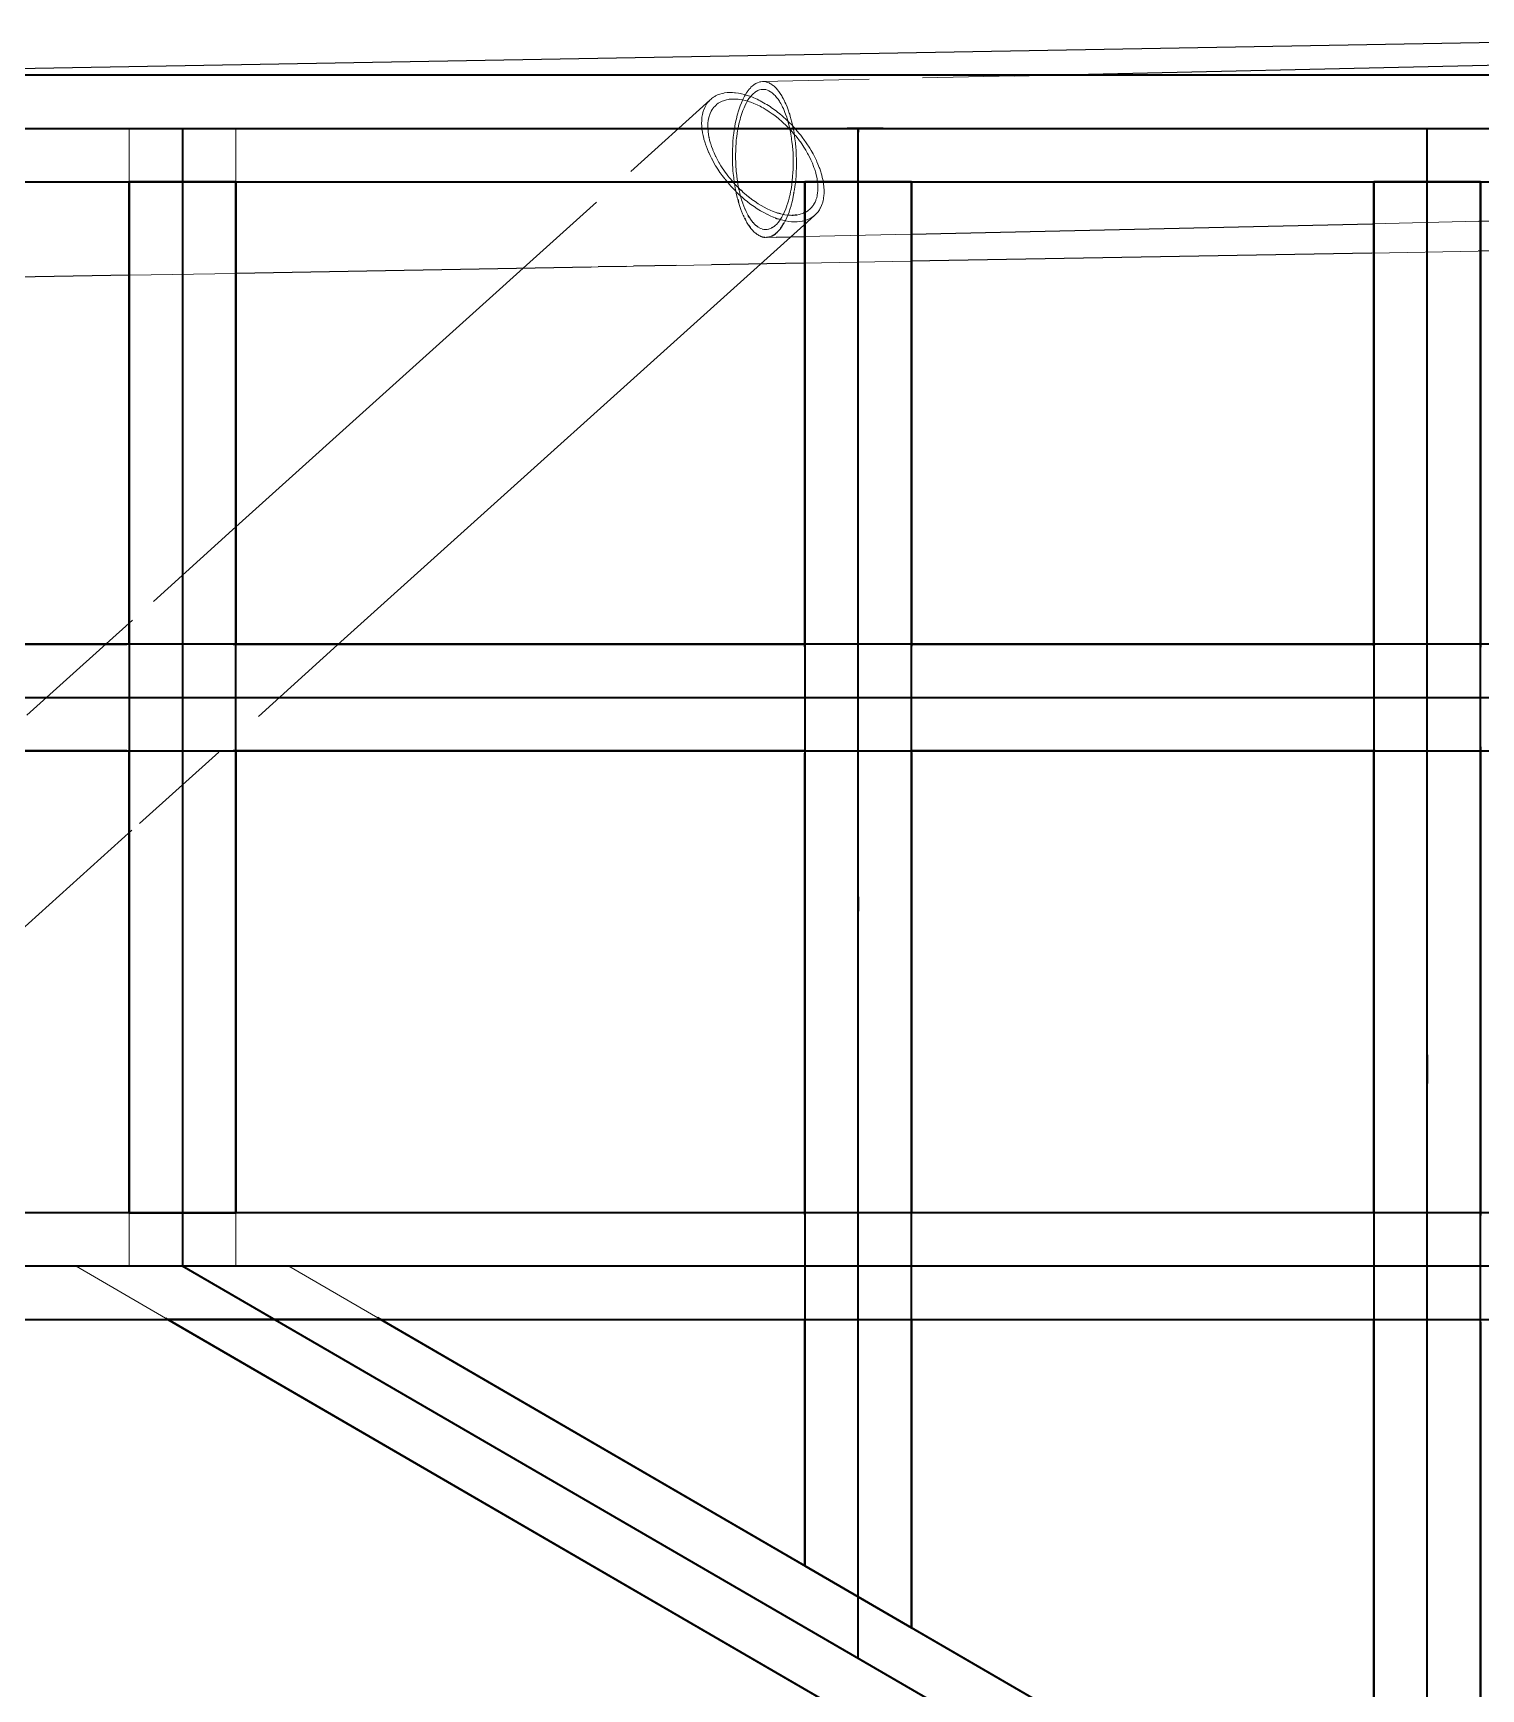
# Model space of a CAD drawing. Header units: millimetres. Extents: x -9090 to 11555, y -85309 to -79392.
# Drawn here: x -6716 to -4681, y -82194 to -79866 of the extents above; entities that cross this region are included whole.
import ezdxf

# ---------------------------------------------------------------- set-up
doc = ezdxf.new("R2010")
doc.units = ezdxf.units.MM
doc.linetypes.add('HIDDEN_50', pattern=[225, 150, -75])
for name, color, linetype, lineweight in [('PLATE_HIDDEN', 8, 'HIDDEN_50', 18), ('PLATE_VISIBLE', 7, 'Continuous', 35), ('PROFILE_HIDDEN', 9, 'HIDDEN_50', 18), ('PROFILE_VISIBLE', 4, 'Continuous', 25)]:
    doc.layers.add(name, color=color, linetype=linetype, lineweight=lineweight)

msp = doc.modelspace()

# ---------------------------------------------------------------- linework, layer by layer
at = {"layer": 'PLATE_HIDDEN'}
for p, q in [((-5571, -80000), (-7377.1, -80000)), ((-5571.7, -80000), (-7368.4, -80000)), ((-7368.4, -80000), (-5571.7, -80000)), ((-6581.3, -80075), (-6581.3, -80000)), ((-6581.3, -80000), (-6431.3, -80000)), ((-6506.3, -81438.3), (-6506.3, -80000)), ((-6431.3, -80000), (-6431.3, -80075)), ((-5556.3, -80005), (-5556.3, -81080.7)), ((-3755, -80000), (-5521.8, -80000)), ((-5521.8, -80000), (-3755, -80000)), ((-3755, -80000), (-5521.1, -80000)), ((-4756.3, -80000), (-4756.3, -81302.9)), ((-6579.8, -80075), (-6430.1, -80075)), ((-6584.6, -80725), (-6434.9, -80725)), ((-6581.3, -80875), (-6581.3, -80725)), ((-6431.3, -80725), (-6431.3, -80875)), ((-5631.3, -80878.4), (-5631.3, -80728.7)), ((-5631.3, -80729.7), (-5631.3, -80870.3)), ((-5481.3, -80727.8), (-5481.3, -80877.3)), ((-5481.3, -80870.3), (-5481.3, -80729.7)), ((-4831.3, -80876.9), (-4831.3, -80727.5)), ((-4829.6, -80725), (-4680.3, -80725)), ((-4681.3, -80729.4), (-4681.3, -80869.3)), ((-5913.3, -80800), (-7413.3, -80800)), ((-3755, -80800), (-5913.3, -80800)), ((-6434.9, -80875), (-6584.6, -80875)), ((-4680.3, -80875), (-4829.6, -80875)), ((-5556.3, -81100.6), (-5556.3, -82151.5)), ((-4756.3, -81342.9), (-4756.3, -82615.9)), ((-6506.3, -81600), (-6506.3, -81438.3)), ((-4831.3, -81673.8), (-4831.3, -81524.3)), ((-6581.3, -81600), (-6581.3, -81525)), ((-6430.1, -81525), (-6569.8, -81525)), ((-6431.3, -81525), (-6431.3, -81600)), ((-5481.8, -81525), (-5631.6, -81525)), ((-5631.3, -81676.9), (-5631.3, -81527.2)), ((-5481.3, -81525.2), (-5481.3, -81674.7)), ((-4683.3, -81525), (-4833, -81525)), ((-4681.3, -81528.6), (-4681.3, -81678.5)), ((-7413.3, -81600), (-3755, -81600)), ((-3755, -81600), (-7413.3, -81600)), ((-7413.3, -81600), (-3755, -81600)), ((-6655.7, -81600), (-6530.3, -81672.8)), ((-6356.9, -81600), (-6655.7, -81600)), ((-6431.3, -81600), (-6581.3, -81600)), ((-6506.3, -81600), (-5154.1, -82385)), ((-6231.7, -81672.7), (-6356.9, -81600)), ((-6519.9, -81675), (-6230.5, -81675)), ((-5631.6, -81675), (-5481.8, -81675)), ((-4833, -81675), (-4683.3, -81675))]:
    msp.add_line(p, q, dxfattribs=at)
at = {"layer": 'PLATE_VISIBLE'}
for p, q in [((-3750, -79925), (-7413.3, -79925)), ((-3750, -79925), (-7338.3, -79925)), ((-7451.9, -80000), (-3748.9, -80000)), ((-6506.3, -80000), (-6506.3, -81438.3)), ((-5521.8, -80000), (-5571.7, -80000)), ((-5571.7, -80000), (-5521.8, -80000)), ((-5521.1, -80000), (-5571, -80000)), ((-5556.3, -82151.5), (-5556.3, -80000)), ((-5556.3, -80000), (-5556.3, -80005)), ((-4756.3, -82615.9), (-4756.3, -80000)), ((-7338.3, -80075), (-3750, -80075)), ((-7298.5, -80075), (-6579.8, -80075)), ((-6431.3, -80075), (-6581.3, -80075)), ((-6581.3, -80075), (-6581.3, -81525)), ((-6581.3, -80725), (-6581.3, -80075)), ((-6431.3, -81525), (-6431.3, -80075)), ((-6431.3, -80075), (-6431.3, -80725)), ((-6430.1, -80075), (-3750, -80075)), ((-5631.3, -80728.7), (-5631.3, -80075)), ((-5631.3, -80075), (-5481.3, -80075)), ((-5481.3, -80075), (-5631.3, -80075)), ((-5631.3, -80075), (-5631.3, -82021.2)), ((-5481.3, -80075), (-5481.3, -80727.8)), ((-5481.3, -82108.3), (-5481.3, -80075)), ((-4831.3, -80727.5), (-4831.3, -80075)), ((-4831.3, -80075), (-4681.3, -80075)), ((-4681.3, -80075), (-4831.3, -80075)), ((-4831.3, -80075), (-4831.3, -82485.6)), ((-4681.3, -80075), (-4681.3, -80729.4)), ((-4681.3, -82572.7), (-4681.3, -80075)), ((-3750, -80725), (-7338.3, -80725)), ((-7338.3, -80725), (-6584.6, -80725)), ((-6434.9, -80725), (-5631.3, -80725)), ((-5631.3, -80725), (-5631.3, -80729.7)), ((-5481.3, -80729.7), (-5481.3, -80725)), ((-5481.3, -80725), (-4829.6, -80725)), ((-7413.3, -80800), (-5913.3, -80800)), ((-5913.3, -80800), (-3750, -80800)), ((-5631.3, -80870.3), (-5631.3, -80875)), ((-5481.3, -80875), (-5481.3, -80870.3)), ((-4681.3, -80869.3), (-4681.3, -81528.6)), ((-7338.3, -80875), (-3750, -80875)), ((-6584.6, -80875), (-7338.3, -80875)), ((-6581.3, -81525), (-6581.3, -80875)), ((-5631.3, -80875), (-6434.9, -80875)), ((-6431.3, -80875), (-6431.3, -81525)), ((-5631.3, -81527.2), (-5631.3, -80878.4)), ((-4829.6, -80875), (-5481.3, -80875)), ((-5481.3, -80877.3), (-5481.3, -81525.2)), ((-4831.3, -81524.3), (-4831.3, -80876.9)), ((-5556.3, -81080.7), (-5556.3, -81100.6)), ((-4756.3, -81302.9), (-4756.3, -81342.9)), ((-6506.3, -81438.3), (-6506.3, -81600)), ((-3750, -81525), (-7338.3, -81525)), ((-6569.8, -81525), (-7278.5, -81525)), ((-6581.3, -81525), (-6431.3, -81525)), ((-5631.6, -81525), (-6430.1, -81525)), ((-4833, -81525), (-5481.8, -81525)), ((-3750, -81525), (-4683.3, -81525)), ((-3748.9, -81600), (-7413.3, -81600)), ((-3750, -83200), (-6506.3, -81600)), ((-7413.3, -81675), (-6519.9, -81675)), ((-7338.3, -81675), (-3750, -81675)), ((-6530.3, -81672.8), (-3750, -83286.7)), ((-6526.5, -81675), (-3750, -83286.7)), ((-6227.7, -81675), (-6526.5, -81675)), ((-3750, -83113.3), (-6231.7, -81672.7)), ((-6230.5, -81675), (-5631.6, -81675)), ((-3750, -83113.3), (-6227.7, -81675)), ((-5631.3, -82021.2), (-5631.3, -81676.9)), ((-5481.8, -81675), (-4833, -81675)), ((-5481.3, -81674.7), (-5481.3, -82108.3)), ((-4831.3, -82485.6), (-4831.3, -81673.8)), ((-4683.3, -81675), (-3750, -81675)), ((-4681.3, -81678.5), (-4681.3, -82572.7)), ((-5481.3, -82108.3), (-5631.3, -82021.2)), ((-5631.3, -82021.2), (-5481.3, -82108.3))]:
    msp.add_line(p, q, dxfattribs=at)
at = {"layer": 'PROFILE_HIDDEN'}
for p, q in [((-5704.8, -79940), (-5707, -79942)), ((-5703.6, -79939), (-5704.8, -79940)), ((-5702.6, -79938.2), (-5703.6, -79939)), ((-5700.3, -79936.8), (-5702.6, -79938.2)), ((-5699.1, -79936.1), (-5700.3, -79936.8)), ((-5698, -79935.6), (-5699.1, -79936.1)), ((-5695.7, -79934.7), (-5698, -79935.6)), ((-5694.4, -79934.4), (-5695.7, -79934.7)), ((-5693.3, -79934.2), (-5694.4, -79934.4)), ((-5690.9, -79933.9), (-5693.3, -79934.2)), ((-5690.9, -79933.9), (-5336.7, -79926)), ((-5689.7, -79933.9), (-5690.9, -79933.9)), ((-5688.5, -79934), (-5689.7, -79933.9)), ((-5686.2, -79934.3), (-5688.5, -79934)), ((-5685, -79934.6), (-5686.2, -79934.3)), ((-5683.8, -79935), (-5685, -79934.6)), ((-5681.4, -79935.9), (-5683.8, -79935)), ((-5680.3, -79936.5), (-5681.4, -79935.9)), ((-5679.1, -79937.2), (-5680.3, -79936.5)), ((-5676.8, -79938.8), (-5679.1, -79937.2)), ((-5675.7, -79939.6), (-5676.8, -79938.8)), ((-5674.5, -79940.6), (-5675.7, -79939.6)), ((-5672.2, -79942.8), (-5674.5, -79940.6)), ((-5764.7, -79959.9), (-5924.1, -80103.5)), ((-5767.5, -79963.1), (-5768.9, -79964.9)), ((-5766.9, -79962.3), (-5767.5, -79963.1)), ((-5764.7, -79959.9), (-5766.9, -79962.3)), ((-5763.1, -79958.5), (-5764.7, -79959.9)), ((-5762.3, -79957.8), (-5763.1, -79958.5)), ((-5759.7, -79955.9), (-5762.3, -79957.8)), ((-5757.9, -79954.8), (-5759.7, -79955.9)), ((-5757, -79954.2), (-5757.9, -79954.8)), ((-5754, -79952.8), (-5757, -79954.2)), ((-5755.3, -79966.2), (-5752.9, -79964.4)), ((-5752, -79952), (-5754, -79952.8)), ((-5752.9, -79964.4), (-5751.1, -79963.3)), ((-5750.9, -79951.6), (-5752, -79952)), ((-5751.1, -79963.3), (-5750.2, -79962.8)), ((-5747.5, -79950.6), (-5750.9, -79951.6)), ((-5750.2, -79962.8), (-5747.4, -79961.5)), ((-5745.3, -79950.2), (-5747.5, -79950.6)), ((-5747.4, -79961.5), (-5745.5, -79960.8)), ((-5745.5, -79960.8), (-5744.4, -79960.4)), ((-5744.1, -79949.9), (-5745.3, -79950.2)), ((-5744.4, -79960.4), (-5741.3, -79959.5)), ((-5740.5, -79949.5), (-5744.1, -79949.9)), ((-5741.3, -79959.5), (-5739.2, -79959.1)), ((-5738.1, -79949.4), (-5740.5, -79949.5)), ((-5739.2, -79959.1), (-5737.9, -79958.9)), ((-5736.7, -79949.3), (-5738.1, -79949.4)), ((-5737.9, -79958.9), (-5734.5, -79958.6)), ((-5732.8, -79949.4), (-5736.7, -79949.3)), ((-5734.5, -79958.6), (-5732.3, -79958.5)), ((-5730.4, -79949.6), (-5732.8, -79949.4)), ((-5732.3, -79958.5), (-5730.9, -79958.5)), ((-5730.9, -79958.5), (-5727.1, -79958.6)), ((-5728.8, -79949.7), (-5730.4, -79949.6)), ((-5724.7, -79950.3), (-5728.8, -79949.7)), ((-5727.1, -79958.6), (-5724.9, -79958.8)), ((-5724.9, -79958.8), (-5723.3, -79959)), ((-5722.2, -79950.8), (-5724.7, -79950.3)), ((-5723.3, -79959), (-5719.4, -79959.7)), ((-5720.5, -79951.1), (-5722.2, -79950.8)), ((-5720.5, -79963.8), (-5722.1, -79967.9)), ((-5716.2, -79952.2), (-5720.5, -79951.1)), ((-5719.4, -79961.4), (-5720.5, -79963.8)), ((-5719.4, -79959.7), (-5717, -79960.2)), ((-5718.8, -79959.9), (-5719.4, -79961.4)), ((-5717, -79956.3), (-5718.8, -79959.9)), ((-5715.9, -79954.3), (-5717, -79956.3)), ((-5717, -79960.2), (-5715.3, -79960.6)), ((-5713.7, -79952.9), (-5716.2, -79952.2)), ((-5715.1, -79952.9), (-5715.9, -79954.3)), ((-5715.3, -79960.6), (-5711.2, -79961.7)), ((-5715.2, -79967.2), (-5713.5, -79963.9)), ((-5713.2, -79949.8), (-5715.1, -79952.9)), ((-5711.8, -79953.5), (-5713.7, -79952.9)), ((-5713.5, -79963.9), (-5712.4, -79962)), ((-5712, -79948.1), (-5713.2, -79949.8)), ((-5712.4, -79962), (-5711.7, -79960.7)), ((-5711.2, -79946.9), (-5712, -79948.1)), ((-5707.4, -79955.1), (-5711.8, -79953.5)), ((-5711.7, -79960.7), (-5709.8, -79957.9)), ((-5709.1, -79944.3), (-5711.2, -79946.9)), ((-5711.2, -79961.7), (-5708.9, -79962.5)), ((-5709.8, -79957.9), (-5708.7, -79956.4)), ((-5707.9, -79943), (-5709.1, -79944.3)), ((-5708.9, -79962.5), (-5707, -79963.1)), ((-5708.7, -79956.4), (-5707.9, -79955.3)), ((-5707, -79942), (-5707.9, -79943)), ((-5707.9, -79955.3), (-5705.9, -79953)), ((-5704.9, -79956), (-5707.4, -79955.1)), ((-5707, -79963.1), (-5702.8, -79964.7)), ((-5705.9, -79953), (-5704.7, -79951.9)), ((-5702.9, -79956.9), (-5704.9, -79956)), ((-5704.7, -79951.9), (-5703.8, -79951)), ((-5703.8, -79951), (-5701.7, -79949.2)), ((-5698.4, -79958.9), (-5702.9, -79956.9)), ((-5701.7, -79949.2), (-5700.5, -79948.4)), ((-5700.5, -79948.4), (-5699.6, -79947.8)), ((-5699.6, -79947.8), (-5697.4, -79946.6)), ((-5696, -79960.1), (-5698.4, -79958.9)), ((-5697.4, -79946.6), (-5696.2, -79946.1)), ((-5696.2, -79946.1), (-5695.2, -79945.7)), ((-5693.9, -79961.1), (-5696, -79960.1)), ((-5695.2, -79945.7), (-5692.9, -79945.2)), ((-5689.3, -79963.6), (-5693.9, -79961.1)), ((-5692.9, -79945.2), (-5691.8, -79945)), ((-5691.8, -79945), (-5690.7, -79944.9)), ((-5690.7, -79944.9), (-5688.4, -79945)), ((-5687, -79965), (-5689.3, -79963.6)), ((-5688.4, -79945), (-5687.3, -79945.1)), ((-5687.3, -79945.1), (-5686.2, -79945.3)), ((-5686.2, -79945.3), (-5683.9, -79946)), ((-5683.9, -79946), (-5682.9, -79946.4)), ((-5682.9, -79946.4), (-5681.7, -79946.9)), ((-5681.7, -79946.9), (-5679.5, -79948.2)), ((-5679.5, -79948.2), (-5678.5, -79948.9)), ((-5678.5, -79948.9), (-5677.3, -79949.7)), ((-5677.3, -79949.7), (-5675.2, -79951.6)), ((-5675.2, -79951.6), (-5674.2, -79952.5)), ((-5674.2, -79952.5), (-5673, -79953.7)), ((-5673, -79953.7), (-5671, -79956.1)), ((-5671.3, -79943.8), (-5672.2, -79942.8)), ((-5670, -79945.2), (-5671.3, -79943.8)), ((-5671, -79956.1), (-5670.1, -79957.2)), ((-5670.1, -79957.2), (-5669, -79958.8)), ((-5667.9, -79947.9), (-5670, -79945.2)), ((-5669, -79958.8), (-5667, -79961.7)), ((-5667, -79949.1), (-5667.9, -79947.9)), ((-5665.8, -79950.8), (-5667, -79949.1)), ((-5667, -79961.7), (-5666.2, -79963)), ((-5666.2, -79963), (-5665.1, -79964.9)), ((-5663.8, -79954), (-5665.8, -79950.8)), ((-5663, -79955.4), (-5663.8, -79954)), ((-5661.8, -79957.5), (-5663, -79955.4)), ((-5659.9, -79961.2), (-5661.8, -79957.5)), ((-5659.2, -79962.7), (-5659.9, -79961.2)), ((-5658.1, -79965.1), (-5659.2, -79962.7)), ((-5775.9, -79984.4), (-5776.2, -79988.3)), ((-5775.4, -79981.7), (-5775.9, -79984.4)), ((-5775.3, -79980.7), (-5775.4, -79981.7)), ((-5774.5, -79977.2), (-5775.3, -79980.7)), ((-5773.7, -79974.7), (-5774.5, -79977.2)), ((-5773.4, -79973.8), (-5773.7, -79974.7)), ((-5772.1, -79970.6), (-5773.4, -79973.8)), ((-5771, -79968.5), (-5772.1, -79970.6)), ((-5770.6, -79967.6), (-5771, -79968.5)), ((-5768.9, -79964.9), (-5770.6, -79967.6)), ((-5767.1, -79988.4), (-5766.4, -79985)), ((-5766.4, -79985), (-5765.7, -79982.6)), ((-5765.7, -79982.6), (-5765.5, -79981.7)), ((-5765.5, -79981.7), (-5764.3, -79978.6)), ((-5764.3, -79978.6), (-5763.4, -79976.5)), ((-5763.4, -79976.5), (-5763, -79975.7)), ((-5763, -79975.7), (-5761.4, -79973)), ((-5761.4, -79973), (-5760.1, -79971.3)), ((-5760.1, -79971.3), (-5759.6, -79970.5)), ((-5759.6, -79970.5), (-5757.5, -79968.3)), ((-5757.5, -79968.3), (-5756, -79966.9)), ((-5756, -79966.9), (-5755.3, -79966.2)), ((-5727.5, -79986.2), (-5727.9, -79987.9)), ((-5726.3, -79981.3), (-5727.5, -79986.2)), ((-5725.5, -79978.3), (-5726.3, -79981.3)), ((-5725, -79976.7), (-5725.5, -79978.3)), ((-5723.6, -79972.2), (-5725, -79976.7)), ((-5722.6, -79969.5), (-5723.6, -79972.2)), ((-5723.6, -79991.9), (-5722.4, -79987.3)), ((-5722.1, -79967.9), (-5722.6, -79969.5)), ((-5722.4, -79987.3), (-5721.6, -79984.4)), ((-5721.6, -79984.4), (-5721.2, -79982.9)), ((-5721.2, -79982.9), (-5719.8, -79978.6)), ((-5719.8, -79978.6), (-5718.9, -79976.1)), ((-5718.9, -79976.1), (-5718.4, -79974.6)), ((-5718.4, -79974.6), (-5716.8, -79970.8)), ((-5716.8, -79970.8), (-5715.8, -79968.6)), ((-5715.8, -79968.6), (-5715.2, -79967.2)), ((-5702.8, -79964.7), (-5700.5, -79965.8)), ((-5700.5, -79965.8), (-5698.5, -79966.6)), ((-5698.5, -79966.6), (-5694.3, -79968.7)), ((-5694.3, -79968.7), (-5692, -79969.9)), ((-5692, -79969.9), (-5690, -79971)), ((-5690, -79971), (-5685.7, -79973.5)), ((-5684.8, -79966.3), (-5687, -79965)), ((-5685.7, -79973.5), (-5683.5, -79974.9)), ((-5680.2, -79969.2), (-5684.8, -79966.3)), ((-5683.5, -79974.9), (-5681.4, -79976.3)), ((-5681.4, -79976.3), (-5677.1, -79979.2)), ((-5678, -79970.8), (-5680.2, -79969.2)), ((-5675.8, -79972.3), (-5678, -79970.8)), ((-5677.1, -79979.2), (-5675, -79980.7)), ((-5671.3, -79975.6), (-5675.8, -79972.3)), ((-5675, -79980.7), (-5672.9, -79982.3)), ((-5672.9, -79982.3), (-5668.7, -79985.6)), ((-5669.2, -79977.3), (-5671.3, -79975.6)), ((-5666.9, -79979), (-5669.2, -79977.3)), ((-5668.7, -79985.6), (-5666.8, -79987.3)), ((-5662.6, -79982.7), (-5666.9, -79979)), ((-5666.8, -79987.3), (-5664.6, -79989.1)), ((-5665.1, -79964.9), (-5663.3, -79968.3)), ((-5663.3, -79968.3), (-5662.6, -79969.7)), ((-5662.6, -79969.7), (-5661.5, -79972)), ((-5660.6, -79984.5), (-5662.6, -79982.7)), ((-5661.5, -79972), (-5659.9, -79975.8)), ((-5658.3, -79986.5), (-5660.6, -79984.5)), ((-5659.9, -79975.8), (-5659.3, -79977.4)), ((-5659.3, -79977.4), (-5658.3, -79979.9)), ((-5658.3, -79979.9), (-5656.8, -79984.2)), ((-5654.1, -79990.4), (-5658.3, -79986.5)), ((-5656.3, -79969.3), (-5658.1, -79965.1)), ((-5656.8, -79984.2), (-5656.3, -79985.8)), ((-5655.7, -79970.9), (-5656.3, -79969.3)), ((-5656.3, -79985.8), (-5655.4, -79988.7)), ((-5654.7, -79973.6), (-5655.7, -79970.9)), ((-5653.1, -79978.2), (-5654.7, -79973.6)), ((-5652.6, -79979.8), (-5653.1, -79978.2)), ((-5651.7, -79982.9), (-5652.6, -79979.8)), ((-5650.3, -79987.8), (-5651.7, -79982.9)), ((-5649.9, -79989.5), (-5650.3, -79987.8)), ((-5776.3, -79989.3), (-5776.4, -79992.3)), ((-5776.4, -79992.3), (-5776.2, -79996.5)), ((-5776.2, -79988.3), (-5776.3, -79989.3)), ((-5776.2, -79996.5), (-5776.1, -79997.4)), ((-5776.1, -79997.4), (-5775.9, -80000.7)), ((-5775.9, -80000.7), (-5775.2, -80005.1)), ((-5775.2, -80005.1), (-5775.1, -80006)), ((-5775.1, -80006), (-5774.4, -80009.6)), ((-5774.4, -80009.6), (-5773.3, -80014.2)), ((-5767.7, -79995.8), (-5767.5, -79992)), ((-5767.7, -79996.6), (-5767.7, -79995.8)), ((-5767.7, -79999.6), (-5767.7, -79996.6)), ((-5767.4, -80003.6), (-5767.7, -79999.6)), ((-5767.5, -79992), (-5767.2, -79989.3)), ((-5767.3, -80004.5), (-5767.4, -80003.6)), ((-5766.9, -80007.8), (-5767.3, -80004.5)), ((-5767.2, -79989.3), (-5767.1, -79988.4)), ((-5766.1, -80012), (-5766.9, -80007.8)), ((-5731.4, -80008.7), (-5731.9, -80012.5)), ((-5731.2, -80007), (-5731.4, -80008.7)), ((-5730.5, -80001.6), (-5731.2, -80007)), ((-5729.9, -79998), (-5730.5, -80001.6)), ((-5729.6, -79996.3), (-5729.9, -79998)), ((-5728.6, -79991.2), (-5729.6, -79996.3)), ((-5727.9, -79987.9), (-5728.6, -79991.2)), ((-5727, -80011.6), (-5726.3, -80006.5)), ((-5726.3, -80006.5), (-5725.8, -80003.1)), ((-5725.8, -80003.1), (-5725.5, -80001.5)), ((-5725.5, -80001.5), (-5724.6, -79996.6)), ((-5724.6, -79996.6), (-5723.9, -79993.4)), ((-5723.9, -79993.4), (-5723.6, -79991.9)), ((-5664.6, -79989.1), (-5660.6, -79992.7)), ((-5660.6, -79992.7), (-5658.8, -79994.4)), ((-5658.8, -79994.4), (-5656.7, -79996.5)), ((-5656.7, -79996.5), (-5652.8, -80000.4)), ((-5655.4, -79988.7), (-5654.2, -79993.3)), ((-5654.2, -79993.3), (-5653.8, -79994.9)), ((-5652.3, -79992.3), (-5654.1, -79990.4)), ((-5653.8, -79994.9), (-5653, -79998.1)), ((-5653, -79998.1), (-5651.9, -80003.1)), ((-5652.8, -80000.4), (-5651.2, -80002.2)), ((-5650, -79994.5), (-5652.3, -79992.3)), ((-5651.9, -80003.1), (-5651.6, -80004.7)), ((-5651.6, -80004.7), (-5650.9, -80008.1)), ((-5651.2, -80002.2), (-5649.1, -80004.4)), ((-5650.9, -80008.1), (-5650.1, -80013.3)), ((-5646.1, -79998.7), (-5650, -79994.5)), ((-5649.1, -79992.9), (-5649.9, -79989.5)), ((-5648, -79998.1), (-5649.1, -79992.9)), ((-5649.1, -80004.4), (-5645.6, -80008.6)), ((-5647.6, -79999.8), (-5648, -79998.1)), ((-5646.9, -80003.4), (-5647.6, -79999.8)), ((-5646, -80008.8), (-5646.9, -80003.4)), ((-5644.4, -80000.6), (-5646.1, -79998.7)), ((-5645.8, -80010.5), (-5646, -80008.8)), ((-5645.2, -80014.4), (-5645.8, -80010.5)), ((-5645.6, -80008.6), (-5644.1, -80010.4)), ((-5642.3, -80003.1), (-5644.4, -80000.6)), ((-5644.1, -80010.4), (-5642.1, -80012.8)), ((-5638.6, -80007.5), (-5642.3, -80003.1)), ((-5637.1, -80009.4), (-5638.6, -80007.5)), ((-5635, -80012), (-5637.1, -80009.4)), ((-5773.3, -80014.2), (-5773.1, -80015)), ((-5773.1, -80015), (-5772, -80018.8)), ((-5772, -80018.8), (-5770.5, -80023.5)), ((-5770.5, -80023.5), (-5770.2, -80024.3)), ((-5770.2, -80024.3), (-5768.7, -80028.2)), ((-5768.7, -80028.2), (-5766.7, -80033)), ((-5766.7, -80033), (-5766.4, -80033.7)), ((-5766.4, -80033.7), (-5764.5, -80037.8)), ((-5765.9, -80012.8), (-5766.1, -80012)), ((-5765.1, -80016.3), (-5765.9, -80012.8)), ((-5763.9, -80020.7), (-5765.1, -80016.3)), ((-5763.6, -80021.5), (-5763.9, -80020.7)), ((-5762.4, -80025.1), (-5763.6, -80021.5)), ((-5760.8, -80029.6), (-5762.4, -80025.1)), ((-5760.5, -80030.3), (-5760.8, -80029.6)), ((-5758.9, -80034.1), (-5760.5, -80030.3)), ((-5756.8, -80038.7), (-5758.9, -80034.1)), ((-5733, -80031), (-5733.1, -80035.2)), ((-5732.7, -80023.8), (-5733, -80029.5)), ((-5733, -80029.5), (-5733, -80031)), ((-5732.5, -80019.7), (-5732.7, -80023.8)), ((-5732.4, -80018.1), (-5732.5, -80019.7)), ((-5731.9, -80012.5), (-5732.4, -80018.1)), ((-5728.6, -80034.4), (-5728.5, -80033)), ((-5728.5, -80033), (-5728.4, -80027.6)), ((-5728.4, -80027.6), (-5728.1, -80023.7)), ((-5728.1, -80023.7), (-5728, -80022.2)), ((-5728, -80022.2), (-5727.6, -80016.9)), ((-5727.6, -80016.9), (-5727.2, -80013.2)), ((-5727.2, -80013.2), (-5727, -80011.6)), ((-5650.1, -80013.3), (-5649.9, -80014.8)), ((-5649.9, -80014.8), (-5649.4, -80018.5)), ((-5649.4, -80018.5), (-5648.8, -80023.9)), ((-5648.8, -80023.9), (-5648.6, -80025.4)), ((-5648.6, -80025.4), (-5648.3, -80029.3)), ((-5648.3, -80029.3), (-5647.9, -80034.7)), ((-5644.6, -80020), (-5645.2, -80014.4)), ((-5644.4, -80021.6), (-5644.6, -80020)), ((-5644, -80025.7), (-5644.4, -80021.6)), ((-5643.6, -80031.4), (-5644, -80025.7)), ((-5643.5, -80032.9), (-5643.6, -80031.4)), ((-5643.3, -80037.2), (-5643.5, -80032.9)), ((-5642.1, -80012.8), (-5638.8, -80017.1)), ((-5638.8, -80017.1), (-5637.6, -80018.9)), ((-5637.6, -80018.9), (-5635.7, -80021.5)), ((-5635.7, -80021.5), (-5632.7, -80026)), ((-5631.6, -80016.6), (-5635, -80012)), ((-5632.7, -80026), (-5631.6, -80027.7)), ((-5630.3, -80018.5), (-5631.6, -80016.6)), ((-5631.6, -80027.7), (-5629.9, -80030.5)), ((-5628.4, -80021.3), (-5630.3, -80018.5)), ((-5629.9, -80030.5), (-5627.3, -80035)), ((-5625.3, -80026), (-5628.4, -80021.3)), ((-5624.2, -80027.8), (-5625.3, -80026)), ((-5622.4, -80030.8), (-5624.2, -80027.8)), ((-5619.7, -80035.5), (-5622.4, -80030.8)), ((-5764.5, -80037.8), (-5762.2, -80042.6)), ((-5762.2, -80042.6), (-5761.8, -80043.2)), ((-5761.8, -80043.2), (-5759.6, -80047.4)), ((-5759.6, -80047.4), (-5756.8, -80052.2)), ((-5756.5, -80039.3), (-5756.8, -80038.7)), ((-5756.8, -80052.2), (-5756.4, -80052.7)), ((-5754.5, -80043.2), (-5756.5, -80039.3)), ((-5756.4, -80052.7), (-5753.8, -80056.9)), ((-5752, -80047.8), (-5754.5, -80043.2)), ((-5753.8, -80056.9), (-5750.6, -80061.6)), ((-5751.6, -80048.3), (-5752, -80047.8)), ((-5749.3, -80052.3), (-5751.6, -80048.3)), ((-5746.4, -80056.8), (-5749.3, -80052.3)), ((-5746.1, -80057.2), (-5746.4, -80056.8)), ((-5743.3, -80061.2), (-5746.1, -80057.2)), ((-5733.1, -80035.2), (-5733.1, -80041)), ((-5733.1, -80041), (-5733.1, -80042.5)), ((-5733.1, -80042.5), (-5733, -80046.8)), ((-5733, -80046.8), (-5732.8, -80052.6)), ((-5732.8, -80052.6), (-5732.7, -80053.9)), ((-5732.7, -80053.9), (-5732.4, -80058.3)), ((-5728.6, -80038.5), (-5728.6, -80034.4)), ((-5728.6, -80043.9), (-5728.6, -80038.5)), ((-5728.5, -80045.3), (-5728.6, -80043.9)), ((-5728.4, -80049.4), (-5728.5, -80045.3)), ((-5728.1, -80054.9), (-5728.4, -80049.4)), ((-5728, -80056.1), (-5728.1, -80054.9)), ((-5727.7, -80060.3), (-5728, -80056.1)), ((-5647.9, -80034.7), (-5647.9, -80036.2)), ((-5647.9, -80036.2), (-5647.7, -80040.2)), ((-5647.7, -80056.6), (-5647.8, -80057.8)), ((-5647.7, -80040.2), (-5647.6, -80045.7)), ((-5647.6, -80051.1), (-5647.7, -80056.6)), ((-5647.6, -80045.7), (-5647.6, -80047)), ((-5647.6, -80047), (-5647.6, -80051.1)), ((-5643.1, -80042.9), (-5643.3, -80037.2)), ((-5643.3, -80060.2), (-5643.1, -80055.8)), ((-5643.1, -80044.4), (-5643.1, -80042.9)), ((-5643, -80048.7), (-5643.1, -80044.4)), ((-5643.1, -80054.5), (-5643, -80048.7)), ((-5643.1, -80055.8), (-5643.1, -80054.5)), ((-5627.3, -80035), (-5626.4, -80036.7)), ((-5626.4, -80036.7), (-5624.9, -80039.6)), ((-5624.9, -80039.6), (-5622.7, -80044.1)), ((-5622.7, -80044.1), (-5622, -80045.7)), ((-5622, -80045.7), (-5620.7, -80048.7)), ((-5620.7, -80048.7), (-5618.9, -80053.2)), ((-5618.8, -80037.3), (-5619.7, -80035.5)), ((-5618.9, -80053.2), (-5618.4, -80054.7)), ((-5617.2, -80040.3), (-5618.8, -80037.3)), ((-5618.4, -80054.7), (-5617.4, -80057.6)), ((-5617.4, -80057.6), (-5616, -80062.1)), ((-5614.9, -80045.1), (-5617.2, -80040.3)), ((-5614.2, -80046.8), (-5614.9, -80045.1)), ((-5612.8, -80049.9), (-5614.2, -80046.8)), ((-5610.9, -80054.7), (-5612.8, -80049.9)), ((-5610.4, -80056.3), (-5610.9, -80054.7)), ((-5609.3, -80059.4), (-5610.4, -80056.3)), ((-5750.6, -80061.6), (-5750.3, -80062.1)), ((-5750.3, -80062.1), (-5747.3, -80066.2)), ((-5747.3, -80066.2), (-5743.8, -80070.8)), ((-5743.5, -80071.2), (-5740.2, -80075.3)), ((-5740.1, -80065.6), (-5743.3, -80061.2)), ((-5740.2, -80075.3), (-5736.4, -80079.7)), ((-5736.8, -80069.9), (-5739.8, -80065.9)), ((-5733.2, -80074), (-5736.8, -80069.9)), ((-5736.2, -80080), (-5732.5, -80083.9)), ((-5729.6, -80078.1), (-5733, -80074.3)), ((-5732.4, -80058.3), (-5731.9, -80064)), ((-5731.9, -80064), (-5731.8, -80065.3)), ((-5731.8, -80065.3), (-5731.3, -80069.7)), ((-5731.3, -80069.7), (-5730.6, -80075.3)), ((-5730.6, -80075.3), (-5730.4, -80076.4)), ((-5730.4, -80076.4), (-5729.7, -80080.7)), ((-5729.7, -80080.7), (-5728.7, -80086.1)), ((-5725.8, -80082.1), (-5729.6, -80078.1)), ((-5727.1, -80065.7), (-5727.7, -80060.3)), ((-5727, -80066.8), (-5727.1, -80065.7)), ((-5726.5, -80071), (-5727, -80066.8)), ((-5725.7, -80076.2), (-5726.5, -80071)), ((-5725.5, -80077.2), (-5725.7, -80076.2)), ((-5724.8, -80081.3), (-5725.5, -80077.2)), ((-5649.6, -80078.8), (-5650.2, -80082.9)), ((-5649.5, -80077.8), (-5649.6, -80078.8)), ((-5648.9, -80072.6), (-5649.5, -80077.8)), ((-5648.5, -80068.4), (-5648.9, -80072.6)), ((-5648.4, -80067.3), (-5648.5, -80068.4)), ((-5648, -80062), (-5648.4, -80067.3)), ((-5647.8, -80057.8), (-5648, -80062)), ((-5645.3, -80082.5), (-5644.8, -80078.2)), ((-5644.8, -80078.2), (-5644.6, -80077.1)), ((-5644.6, -80077.1), (-5644.1, -80071.5)), ((-5644.1, -80071.5), (-5643.7, -80067.1)), ((-5643.7, -80067.1), (-5643.6, -80065.9)), ((-5643.6, -80065.9), (-5643.3, -80060.2)), ((-5616, -80062.1), (-5615.7, -80063.4)), ((-5615.7, -80063.4), (-5614.9, -80066.4)), ((-5614.9, -80066.4), (-5614.1, -80070.7)), ((-5614.1, -80070.7), (-5613.9, -80071.9)), ((-5613.9, -80071.9), (-5613.4, -80074.8)), ((-5613.4, -80074.8), (-5613, -80078.9)), ((-5613, -80078.9), (-5613, -80080)), ((-5613, -80080), (-5612.9, -80082.9)), ((-5607.9, -80064.1), (-5609.3, -80059.4)), ((-5607.5, -80065.5), (-5607.9, -80064.1)), ((-5606.7, -80068.7), (-5607.5, -80065.5)), ((-5605.7, -80073.2), (-5606.7, -80068.7)), ((-5605.5, -80074.5), (-5605.7, -80073.2)), ((-5605, -80077.6), (-5605.5, -80074.5)), ((-5604.5, -80081.9), (-5605, -80077.6)), ((-5732.5, -80083.9), (-5728.5, -80088.1)), ((-5728.7, -80086.1), (-5728.5, -80087.1)), ((-5728.5, -80087.1), (-5727.7, -80091.4)), ((-5728.3, -80088.3), (-5724.4, -80092.1)), ((-5727.7, -80091.4), (-5726.5, -80096.5)), ((-5726.5, -80096.5), (-5726.3, -80097.3)), ((-5726.3, -80097.3), (-5725.7, -80099.4)), ((-5723.8, -80084.1), (-5725.6, -80082.3)), ((-5724.3, -80083.8), (-5724.8, -80081.3)), ((-5724.5, -80103.9), (-5723.8, -80106.3)), ((-5724.4, -80092.1), (-5720.2, -80096)), ((-5722.6, -80091.1), (-5723.6, -80087.1)), ((-5722, -80093.5), (-5722.6, -80091.1)), ((-5720.1, -80100.4), (-5721.2, -80096.6)), ((-5718.6, -80104.8), (-5720.1, -80100.4)), ((-5718, -80089.7), (-5720, -80087.8)), ((-5720, -80096.1), (-5715.9, -80099.7)), ((-5713.9, -80093.2), (-5717.8, -80089.8)), ((-5715.9, -80099.7), (-5711.5, -80103.2)), ((-5709.8, -80096.6), (-5713.9, -80093.2)), ((-5711.4, -80103.3), (-5707.1, -80106.6)), ((-5705.6, -80099.8), (-5709.7, -80096.6)), ((-5701.3, -80102.8), (-5705.6, -80099.8)), ((-5697.1, -80105.7), (-5701.3, -80102.8)), ((-5654.4, -80101.8), (-5655.7, -80106.1)), ((-5653.4, -80098), (-5654.4, -80101.8)), ((-5653.2, -80097.3), (-5653.4, -80098)), ((-5652.1, -80092.6), (-5653.2, -80097.3)), ((-5651.3, -80088.7), (-5652.1, -80092.6)), ((-5651.1, -80087.8), (-5651.3, -80088.7)), ((-5650.2, -80082.9), (-5651.1, -80087.8)), ((-5650.5, -80107.9), (-5649.2, -80103.1)), ((-5649.2, -80103.1), (-5648.3, -80099)), ((-5648.3, -80099), (-5648.1, -80098.2)), ((-5648.1, -80098.2), (-5647, -80093.1)), ((-5647, -80093.1), (-5646.7, -80091)), ((-5646.1, -80087.9), (-5645.3, -80082.5)), ((-5616.9, -80103.4), (-5618.4, -80106.2)), ((-5615.9, -80101.1), (-5616.9, -80103.4)), ((-5615.6, -80100.4), (-5615.9, -80101.1)), ((-5614.6, -80097.2), (-5615.6, -80100.4)), ((-5614, -80094.7), (-5614.6, -80097.2)), ((-5613.8, -80093.9), (-5614, -80094.7)), ((-5613.3, -80090.4), (-5613.8, -80093.9)), ((-5613, -80087.6), (-5613.3, -80090.4)), ((-5612.9, -80086.7), (-5613, -80087.6)), ((-5612.9, -80082.9), (-5612.9, -80086.7)), ((-5606.6, -80105.1), (-5605.7, -80101.6)), ((-5605.7, -80101.6), (-5605.1, -80098.9)), ((-5605.1, -80098.9), (-5604.9, -80098)), ((-5604.9, -80098), (-5604.5, -80094.2)), ((-5604.4, -80083.1), (-5604.5, -80081.9)), ((-5604.5, -80094.2), (-5604.3, -80091.3)), ((-5604.3, -80086.2), (-5604.4, -80083.1)), ((-5604.2, -80090.2), (-5604.3, -80086.2)), ((-5604.3, -80091.3), (-5604.2, -80090.2)), ((-5723.8, -80106.3), (-5723.5, -80107)), ((-5723.5, -80107), (-5722.3, -80111)), ((-5722.3, -80111), (-5720.7, -80115.4)), ((-5720.7, -80115.4), (-5720.4, -80116)), ((-5720.4, -80116), (-5719, -80119.7)), ((-5719, -80119.7), (-5718.1, -80121.7)), ((-5718.4, -80105.4), (-5718.6, -80104.8)), ((-5717.1, -80109), (-5718.4, -80105.4)), ((-5715.5, -80113), (-5717.1, -80109)), ((-5717, -80124.2), (-5716.2, -80125.9)), ((-5715.3, -80113.4), (-5715.5, -80113)), ((-5713.8, -80116.7), (-5715.3, -80113.4)), ((-5712, -80120.3), (-5713.8, -80116.7)), ((-5711, -80122.1), (-5711.8, -80120.6)), ((-5708.2, -80126.7), (-5709.2, -80125.1)), ((-5706.2, -80129.5), (-5708, -80126.9)), ((-5707.1, -80106.6), (-5702.6, -80109.8)), ((-5702.6, -80109.8), (-5698.1, -80112.8)), ((-5698.1, -80112.8), (-5693.6, -80115.6)), ((-5692.8, -80108.2), (-5697.1, -80105.7)), ((-5693.5, -80115.6), (-5689, -80118.2)), ((-5688.5, -80110.7), (-5692.8, -80108.3)), ((-5689, -80118.2), (-5684.6, -80120.5)), ((-5684.3, -80112.8), (-5688.5, -80110.7)), ((-5684.4, -80120.6), (-5679.9, -80122.7)), ((-5679.9, -80114.9), (-5684.2, -80112.9)), ((-5675.9, -80116.6), (-5679.9, -80114.9)), ((-5679.9, -80122.7), (-5675.7, -80124.5)), ((-5671.4, -80118.2), (-5675.6, -80116.6)), ((-5675.4, -80124.6), (-5673.2, -80125.5)), ((-5669.5, -80118.8), (-5671.4, -80118.2)), ((-5668.9, -80127), (-5666.9, -80127.6)), ((-5663.6, -80124.6), (-5665.4, -80127.6)), ((-5663.2, -80120.5), (-5665.3, -80119.9)), ((-5662, -80121.7), (-5663.6, -80124.6)), ((-5659.6, -80121.2), (-5663.2, -80120.5)), ((-5660.2, -80117.9), (-5661.9, -80121.4)), ((-5658.8, -80114.6), (-5660.2, -80117.9)), ((-5655.3, -80121.8), (-5659.2, -80121.2)), ((-5657.1, -80110.3), (-5658.6, -80114.2)), ((-5658.3, -80128.8), (-5656.7, -80125.4)), ((-5655.9, -80106.7), (-5657.1, -80110.3)), ((-5656.5, -80125), (-5654.9, -80121)), ((-5655.7, -80106.1), (-5655.9, -80106.7)), ((-5652, -80122), (-5655.3, -80121.8)), ((-5654.9, -80121), (-5653.5, -80117.4)), ((-5653.5, -80117.4), (-5653.3, -80116.9)), ((-5653.3, -80116.9), (-5651.9, -80112.5)), ((-5651.9, -80112.5), (-5650.7, -80108.6)), ((-5649.7, -80122.1), (-5651.6, -80122)), ((-5650.7, -80108.6), (-5650.5, -80107.9)), ((-5641, -80121.4), (-5642.7, -80121.6)), ((-5638.2, -80120.7), (-5641, -80121.4)), ((-5634.6, -80119.6), (-5637.7, -80120.6)), ((-5633.4, -80119.1), (-5634.6, -80119.6)), ((-5629, -80117), (-5631.7, -80118.4)), ((-5626.9, -80115.6), (-5629, -80117)), ((-5617, -80121.7), (-5628.1, -80131.7)), ((-5628.1, -80128.4), (-5625.1, -80127.1)), ((-5626.5, -80115.3), (-5626.9, -80115.6)), ((-5624.1, -80113.3), (-5626.5, -80115.3)), ((-5625.1, -80127.1), (-5622.7, -80125.8)), ((-5622.4, -80111.6), (-5624.1, -80113.3)), ((-5622.7, -80125.8), (-5622.2, -80125.5)), ((-5622, -80111.2), (-5622.4, -80111.6)), ((-5622.2, -80125.5), (-5619.5, -80123.7)), ((-5620.1, -80108.8), (-5622, -80111.2)), ((-5618.7, -80106.7), (-5620.1, -80108.8)), ((-5619.5, -80123.7), (-5617.5, -80122.1)), ((-5618.4, -80106.2), (-5618.7, -80106.7)), ((-5617.5, -80122.1), (-5617, -80121.7)), ((-5617, -80121.7), (-5614.7, -80119.5)), ((-5614.7, -80119.5), (-5613.1, -80117.5)), ((-5613.1, -80117.5), (-5612.7, -80117)), ((-5612.7, -80117), (-5610.8, -80114.3)), ((-5610.8, -80114.3), (-5609.5, -80112.1)), ((-5609.5, -80112.1), (-5609.2, -80111.4)), ((-5609.2, -80111.4), (-5607.8, -80108.3)), ((-5607.8, -80108.3), (-5606.9, -80105.8)), ((-5606.9, -80105.8), (-5606.6, -80105.1)), ((-5714.4, -80129.3), (-5713.4, -80131.1)), ((-5713.2, -80131.5), (-5711.4, -80134.5)), ((-5711.4, -80134.5), (-5710.4, -80136)), ((-5708.2, -80139.1), (-5707.2, -80140.4)), ((-5707.2, -80140.4), (-5705, -80142.9)), ((-5704.2, -80132), (-5706.2, -80129.5)), ((-5704.9, -80143.1), (-5702.8, -80145.2)), ((-5702.1, -80134.3), (-5704, -80132.2)), ((-5702.8, -80145.2), (-5700.5, -80147.2)), ((-5700, -80136.2), (-5702.1, -80134.3)), ((-5698.8, -80137.1), (-5699.8, -80136.3)), ((-5699.3, -80148.1), (-5698.2, -80148.9)), ((-5698.2, -80148.9), (-5697.1, -80149.6)), ((-5695.6, -80139.3), (-5696.7, -80138.6)), ((-5695.8, -80150.4), (-5694.7, -80150.9)), ((-5693.3, -80140.4), (-5695.5, -80139.4)), ((-5691.1, -80141.2), (-5693.3, -80140.4)), ((-5688.9, -80141.8), (-5691.1, -80141.3)), ((-5686.6, -80142), (-5688.9, -80141.8)), ((-5684.4, -80141.8), (-5686.6, -80142)), ((-5682.2, -80141.4), (-5684.4, -80141.8)), ((-5679.9, -80140.7), (-5682.1, -80141.4)), ((-5678.8, -80140.2), (-5679.9, -80140.7)), ((-5675.5, -80138.4), (-5676.6, -80139.1)), ((-5674.5, -80137.6), (-5675.5, -80138.4)), ((-5671.3, -80134.9), (-5672.4, -80135.9)), ((-5670.4, -80133.9), (-5671.3, -80134.9)), ((-5669.3, -80144.9), (-5668.3, -80143.9)), ((-5667.3, -80130.3), (-5668.3, -80131.5)), ((-5665.6, -80127.8), (-5667.3, -80130.3)), ((-5667.1, -80142.5), (-5666, -80141.3)), ((-5666.6, -80127.7), (-5662.2, -80128.9)), ((-5666, -80141.3), (-5665.1, -80140)), ((-5662.2, -80128.9), (-5658.3, -80129.8)), ((-5660.1, -80132.3), (-5658.3, -80128.8)), ((-5658, -80129.9), (-5653.8, -80130.6)), ((-5653.8, -80130.6), (-5650.2, -80131)), ((-5649.8, -80131), (-5645.8, -80131.2)), ((-5645.8, -80131.2), (-5642.4, -80131.2)), ((-5642, -80131.2), (-5638.3, -80130.8)), ((-5638.3, -80130.8), (-5635.2, -80130.4)), ((-5634.7, -80130.3), (-5631.4, -80129.5)), ((-5631.6, -80151.7), (-5481.9, -80148.4)), ((-5631.4, -80129.5), (-5628.6, -80128.6)), ((-5628.6, -80128.6), (-5628.1, -80128.4)), ((-4833.4, -80133.8), (-4683.7, -80130.4)), ((-5687.6, -80152.8), (-5686.4, -80153)), ((-5686.4, -80153), (-5671.5, -80152.6)), ((-5686.4, -80153), (-5685.3, -80152.9)), ((-5680.5, -80152.1), (-5679.4, -80151.7)), ((-5679.4, -80151.7), (-5678.2, -80151.2)), ((-4684.5, -80172.5), (-4834.2, -80175.2)), ((-5921.9, -80194.6), (-5931.9, -80194.8)), ((-5872, -80193.7), (-5882, -80193.9)), ((-5762.3, -80191.7), (-5812.2, -80192.6)), ((-5482.8, -80186.7), (-5632.5, -80189.4)), ((-6430.9, -80203.7), (-6580.5, -80206.3)), ((-6435.8, -80564.5), (-6576.6, -80691.4)), ((-6613.7, -80724.8), (-6776.8, -80871.8)), ((-6288.1, -80726.3), (-6577.3, -80986.8))]:
    msp.add_line(p, q, dxfattribs=at)
at = {"layer": 'PROFILE_VISIBLE'}
for p, q in [((-3917, -79865.8), (-7295, -79926.1)), ((-5336.7, -79926), (-3755.3, -79890.4)), ((-5924.1, -80103.5), (-6435.8, -80564.5)), ((-5725.7, -80099.4), (-5725.2, -80101.5)), ((-5725.2, -80101.5), (-5724.5, -80103.9)), ((-5723.8, -80086.3), (-5724.3, -80083.8)), ((-5722, -80086), (-5723.8, -80084.1)), ((-5720, -80087.8), (-5722, -80086)), ((-5721.4, -80095.9), (-5722, -80093.5)), ((-5646.7, -80091), (-5646.3, -80088.8)), ((-5718.1, -80121.7), (-5717.2, -80123.7)), ((-5716.2, -80125.9), (-5715.3, -80127.5)), ((-5715.3, -80127.5), (-5714.4, -80129.3)), ((-5710.1, -80123.6), (-5711, -80122.1)), ((-5709.2, -80125.1), (-5710.1, -80123.6)), ((-5673.2, -80125.5), (-5671, -80126.3)), ((-5671, -80126.3), (-5668.9, -80127)), ((-5667.6, -80119.3), (-5669.5, -80118.8)), ((-5665.3, -80119.9), (-5667.3, -80119.4)), ((-5647.9, -80122.1), (-5649.7, -80122.1)), ((-5644.8, -80121.9), (-5647.9, -80122.1)), ((-5642.7, -80121.6), (-5644.4, -80121.8)), ((-5632.2, -80118.6), (-5633.4, -80119.1)), ((-4683.7, -80130.4), (-3750.8, -80109.5)), ((-5628.1, -80131.7), (-6288.1, -80726.3)), ((-5710.4, -80136), (-5709.3, -80137.6)), ((-5709.2, -80137.8), (-5708.2, -80139.1)), ((-5700.4, -80147.3), (-5699.3, -80148.1)), ((-5697.8, -80137.9), (-5698.8, -80137.1)), ((-5696.7, -80138.6), (-5697.8, -80137.9)), ((-5697.1, -80149.6), (-5695.9, -80150.3)), ((-5677.8, -80139.8), (-5678.8, -80140.2)), ((-5678.2, -80151.2), (-5677.1, -80150.8)), ((-5676.6, -80139.1), (-5677.7, -80139.7)), ((-5677, -80150.7), (-5674.7, -80149.4)), ((-5674.7, -80149.4), (-5672.6, -80147.9)), ((-5673.5, -80136.9), (-5674.5, -80137.6)), ((-5672.4, -80135.9), (-5673.4, -80136.8)), ((-5672.5, -80147.8), (-5670.3, -80145.9)), ((-5669.5, -80132.9), (-5670.4, -80133.9)), ((-5670.3, -80145.9), (-5669.3, -80144.9)), ((-5668.3, -80131.5), (-5669.3, -80132.7)), ((-5668.1, -80143.7), (-5667.1, -80142.5)), ((-5665.1, -80140), (-5664.1, -80138.7)), ((-5664, -80138.5), (-5662, -80135.5)), ((-5662, -80135.5), (-5660.3, -80132.6)), ((-5481.9, -80148.4), (-4833.4, -80133.8)), ((-5694.7, -80150.9), (-5693.6, -80151.4)), ((-5693.6, -80151.4), (-5691.2, -80152.2)), ((-5691.2, -80152.2), (-5688.8, -80152.7)), ((-5688.8, -80152.7), (-5687.6, -80152.8)), ((-5685.3, -80152.9), (-5684.1, -80152.8)), ((-5684.1, -80152.8), (-5681.7, -80152.4)), ((-5681.7, -80152.4), (-5680.5, -80152.1)), ((-5671.5, -80152.6), (-5631.6, -80151.7)), ((-3911.1, -80158.7), (-4684.5, -80172.5)), ((-5931.9, -80194.8), (-6430.9, -80203.7)), ((-5882, -80193.9), (-5921.9, -80194.6)), ((-5812.2, -80192.6), (-5872, -80193.7)), ((-5632.5, -80189.4), (-5762.3, -80191.7)), ((-4834.2, -80175.2), (-5482.8, -80186.7)), ((-6580.5, -80206.3), (-7338.9, -80219.9)), ((-6576.6, -80691.4), (-6613.7, -80724.8)), ((-6577.3, -80986.8), (-7177.9, -81527.9))]:
    msp.add_line(p, q, dxfattribs=at)

doc.saveas('drawing.dxf')
